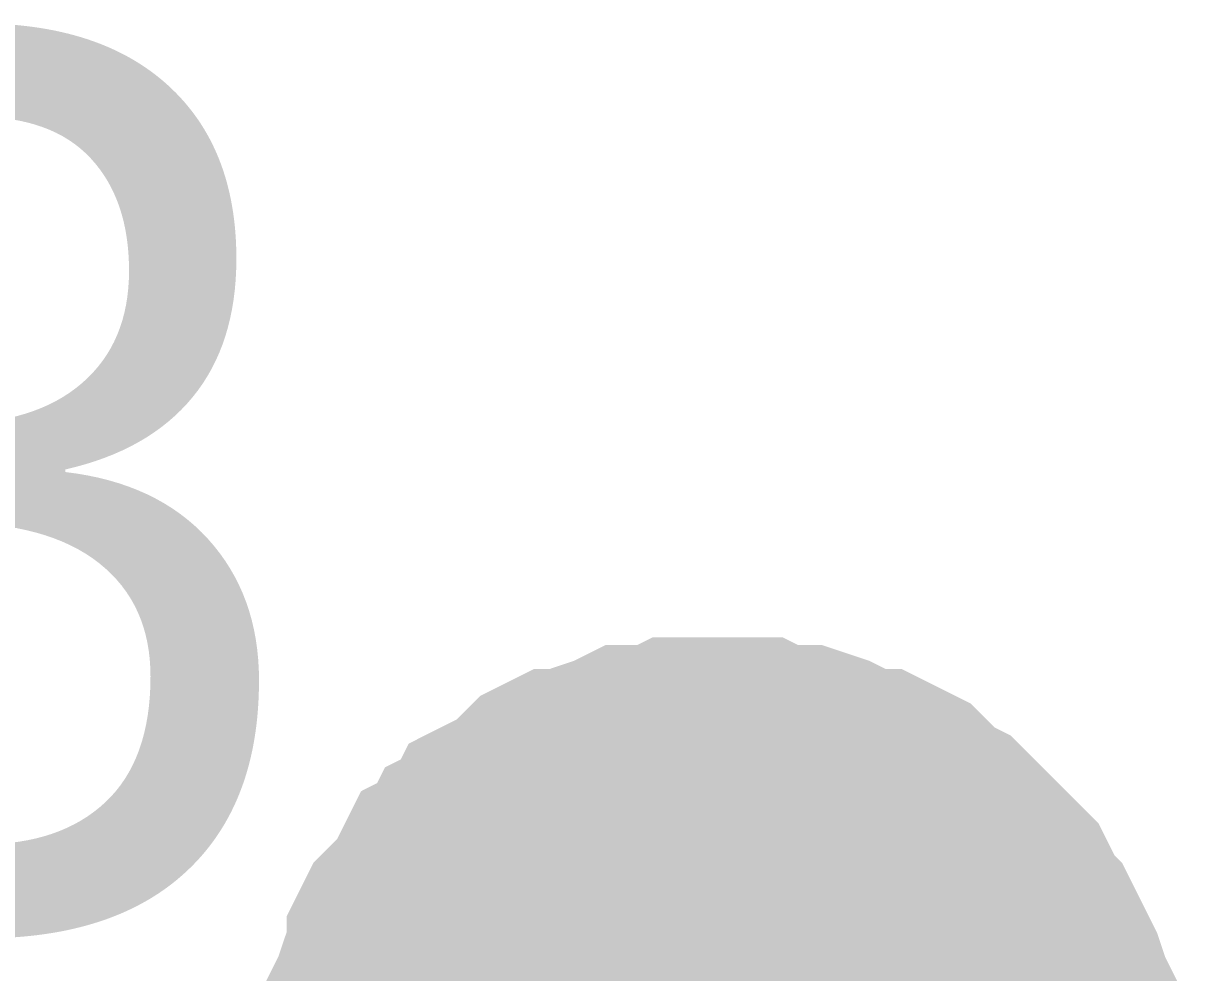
# Model space of a CAD drawing. Header units: inches. Extents: x 0 to 22.3, y 0 to 15.7.
# Drawn here: x 0.7614 to 0.8263, y 11.2066 to 11.2595 of the extents above; entities that cross this region are included whole.
import ezdxf

# ---------------------------------------------------------------- set-up
doc = ezdxf.new("R2010")
doc.units = ezdxf.units.IN
doc.header["$MEASUREMENT"] = 0
doc.layers.add('Sheet', color=255, linetype='Continuous')

msp = doc.modelspace()

# ---------------------------------------------------------------- linework, layer by layer
at = {"layer": 'Sheet'}
for points in [[(0.780199, 11.200394, 0.0118, 0.0118, 0), (0.780199, 11.20172, 0.0118, 0.0118, 0), (0.780641, 11.202604, 0.0118, 0.0118, 0), (0.780641, 11.203488, 0.0118, 0.0118, 0), (0.780641, 11.204372, 0.0118, 0.0118, 0), (0.781083, 11.205256, 0.0118, 0.0118, 0), (0.781526, 11.206582, 0.0118, 0.0118, 0), (0.781968, 11.207466, 0.0118, 0.0118, 0), (0.781968, 11.20835, 0.0118, 0.0118, 0), (0.78241, 11.209234, 0.0118, 0.0118, 0), (0.782852, 11.209676, 0.0118, 0.0118, 0), (0.783736, 11.21056, 0.0118, 0.0118, 0), (0.784178, 11.211444, 0.0118, 0.0118, 0), (0.78462, 11.212328, 0.0118, 0.0118, 0), (0.785504, 11.21277, 0.0118, 0.0118, 0), (0.785946, 11.213654, 0.0118, 0.0118, 0), (0.78683, 11.214096, 0.0118, 0.0118, 0), (0.787272, 11.21498, 0.0118, 0.0118, 0), (0.788156, 11.215422, 0.0118, 0.0118, 0), (0.78904, 11.215864, 0.0118, 0.0118, 0), (0.789924, 11.216748, 0.0118, 0.0118, 0), (0.790366, 11.21719, 0.0118, 0.0118, 0), (0.79125, 11.217632, 0.0118, 0.0118, 0), (0.792134, 11.217632, 0.0118, 0.0118, 0), (0.793019, 11.218074, 0.0118, 0.0118, 0), (0.794345, 11.218516, 0.0118, 0.0118, 0), (0.795229, 11.218958, 0.0118, 0.0118, 0), (0.796113, 11.218958, 0.0118, 0.0118, 0), (0.796997, 11.218958, 0.0118, 0.0118, 0), (0.797881, 11.2194, 0.0118, 0.0118, 0), (0.799207, 11.2194, 0.0118, 0.0118, 0), (0.800091, 11.2194, 0.0118, 0.0118, 0)], [(0.780199, 11.200394, 0.0118, 0.0118, 0), (0.780199, 11.20172, 0.0118, 0.0118, 0), (0.780641, 11.202604, 0.0118, 0.0118, 0), (0.780641, 11.203488, 0.0118, 0.0118, 0), (0.780641, 11.204372, 0.0118, 0.0118, 0), (0.781083, 11.205256, 0.0118, 0.0118, 0), (0.781526, 11.206582, 0.0118, 0.0118, 0), (0.781968, 11.207466, 0.0118, 0.0118, 0), (0.781968, 11.20835, 0.0118, 0.0118, 0), (0.78241, 11.209234, 0.0118, 0.0118, 0), (0.782852, 11.209676, 0.0118, 0.0118, 0), (0.783736, 11.21056, 0.0118, 0.0118, 0), (0.784178, 11.211444, 0.0118, 0.0118, 0), (0.78462, 11.212328, 0.0118, 0.0118, 0), (0.785504, 11.21277, 0.0118, 0.0118, 0), (0.785946, 11.213654, 0.0118, 0.0118, 0), (0.78683, 11.214096, 0.0118, 0.0118, 0), (0.787272, 11.21498, 0.0118, 0.0118, 0), (0.788156, 11.215422, 0.0118, 0.0118, 0), (0.78904, 11.215864, 0.0118, 0.0118, 0), (0.789924, 11.216748, 0.0118, 0.0118, 0), (0.790366, 11.21719, 0.0118, 0.0118, 0), (0.79125, 11.217632, 0.0118, 0.0118, 0), (0.792134, 11.217632, 0.0118, 0.0118, 0), (0.793019, 11.218074, 0.0118, 0.0118, 0), (0.794345, 11.218516, 0.0118, 0.0118, 0), (0.795229, 11.218958, 0.0118, 0.0118, 0), (0.796113, 11.218958, 0.0118, 0.0118, 0), (0.796997, 11.218958, 0.0118, 0.0118, 0), (0.797881, 11.2194, 0.0118, 0.0118, 0), (0.799207, 11.2194, 0.0118, 0.0118, 0), (0.800091, 11.2194, 0.0118, 0.0118, 0)], [(0.780199, 11.200394, 0.0118, 0.0118, 0), (0.780199, 11.20172, 0.0118, 0.0118, 0), (0.780641, 11.202604, 0.0118, 0.0118, 0), (0.780641, 11.203488, 0.0118, 0.0118, 0), (0.780641, 11.204372, 0.0118, 0.0118, 0), (0.781083, 11.205256, 0.0118, 0.0118, 0), (0.781526, 11.206582, 0.0118, 0.0118, 0), (0.781968, 11.207466, 0.0118, 0.0118, 0), (0.781968, 11.20835, 0.0118, 0.0118, 0), (0.78241, 11.209234, 0.0118, 0.0118, 0), (0.782852, 11.209676, 0.0118, 0.0118, 0), (0.783736, 11.21056, 0.0118, 0.0118, 0), (0.784178, 11.211444, 0.0118, 0.0118, 0), (0.78462, 11.212328, 0.0118, 0.0118, 0), (0.785504, 11.21277, 0.0118, 0.0118, 0), (0.785946, 11.213654, 0.0118, 0.0118, 0), (0.78683, 11.214096, 0.0118, 0.0118, 0), (0.787272, 11.21498, 0.0118, 0.0118, 0), (0.788156, 11.215422, 0.0118, 0.0118, 0), (0.78904, 11.215864, 0.0118, 0.0118, 0), (0.789924, 11.216748, 0.0118, 0.0118, 0), (0.790366, 11.21719, 0.0118, 0.0118, 0), (0.79125, 11.217632, 0.0118, 0.0118, 0), (0.792134, 11.217632, 0.0118, 0.0118, 0), (0.793019, 11.218074, 0.0118, 0.0118, 0), (0.794345, 11.218516, 0.0118, 0.0118, 0), (0.795229, 11.218958, 0.0118, 0.0118, 0), (0.796113, 11.218958, 0.0118, 0.0118, 0), (0.796997, 11.218958, 0.0118, 0.0118, 0), (0.797881, 11.2194, 0.0118, 0.0118, 0), (0.799207, 11.2194, 0.0118, 0.0118, 0), (0.800091, 11.2194, 0.0118, 0.0118, 0)], [(0.780199, 11.200394, 0.0118, 0.0118, 0), (0.780199, 11.20172, 0.0118, 0.0118, 0), (0.780641, 11.202604, 0.0118, 0.0118, 0), (0.780641, 11.203488, 0.0118, 0.0118, 0), (0.780641, 11.204372, 0.0118, 0.0118, 0), (0.781083, 11.205256, 0.0118, 0.0118, 0), (0.781526, 11.206582, 0.0118, 0.0118, 0), (0.781968, 11.207466, 0.0118, 0.0118, 0), (0.781968, 11.20835, 0.0118, 0.0118, 0), (0.78241, 11.209234, 0.0118, 0.0118, 0), (0.782852, 11.209676, 0.0118, 0.0118, 0), (0.783736, 11.21056, 0.0118, 0.0118, 0), (0.784178, 11.211444, 0.0118, 0.0118, 0), (0.78462, 11.212328, 0.0118, 0.0118, 0), (0.785504, 11.21277, 0.0118, 0.0118, 0), (0.785946, 11.213654, 0.0118, 0.0118, 0), (0.78683, 11.214096, 0.0118, 0.0118, 0), (0.787272, 11.21498, 0.0118, 0.0118, 0), (0.788156, 11.215422, 0.0118, 0.0118, 0), (0.78904, 11.215864, 0.0118, 0.0118, 0), (0.789924, 11.216748, 0.0118, 0.0118, 0), (0.790366, 11.21719, 0.0118, 0.0118, 0), (0.79125, 11.217632, 0.0118, 0.0118, 0), (0.792134, 11.217632, 0.0118, 0.0118, 0), (0.793019, 11.218074, 0.0118, 0.0118, 0), (0.794345, 11.218516, 0.0118, 0.0118, 0), (0.795229, 11.218958, 0.0118, 0.0118, 0), (0.796113, 11.218958, 0.0118, 0.0118, 0), (0.796997, 11.218958, 0.0118, 0.0118, 0), (0.797881, 11.2194, 0.0118, 0.0118, 0), (0.799207, 11.2194, 0.0118, 0.0118, 0), (0.800091, 11.2194, 0.0118, 0.0118, 0)], [(0.780199, 11.200394, 0.0118, 0.0118, 0), (0.780199, 11.20172, 0.0118, 0.0118, 0), (0.780641, 11.202604, 0.0118, 0.0118, 0), (0.780641, 11.203488, 0.0118, 0.0118, 0), (0.780641, 11.204372, 0.0118, 0.0118, 0), (0.781083, 11.205256, 0.0118, 0.0118, 0), (0.781526, 11.206582, 0.0118, 0.0118, 0), (0.781968, 11.207466, 0.0118, 0.0118, 0), (0.781968, 11.20835, 0.0118, 0.0118, 0), (0.78241, 11.209234, 0.0118, 0.0118, 0), (0.782852, 11.209676, 0.0118, 0.0118, 0), (0.783736, 11.21056, 0.0118, 0.0118, 0), (0.784178, 11.211444, 0.0118, 0.0118, 0), (0.78462, 11.212328, 0.0118, 0.0118, 0), (0.785504, 11.21277, 0.0118, 0.0118, 0), (0.785946, 11.213654, 0.0118, 0.0118, 0), (0.78683, 11.214096, 0.0118, 0.0118, 0), (0.787272, 11.21498, 0.0118, 0.0118, 0), (0.788156, 11.215422, 0.0118, 0.0118, 0), (0.78904, 11.215864, 0.0118, 0.0118, 0), (0.789924, 11.216748, 0.0118, 0.0118, 0), (0.790366, 11.21719, 0.0118, 0.0118, 0), (0.79125, 11.217632, 0.0118, 0.0118, 0), (0.792134, 11.217632, 0.0118, 0.0118, 0), (0.793019, 11.218074, 0.0118, 0.0118, 0), (0.794345, 11.218516, 0.0118, 0.0118, 0), (0.795229, 11.218958, 0.0118, 0.0118, 0), (0.796113, 11.218958, 0.0118, 0.0118, 0), (0.796997, 11.218958, 0.0118, 0.0118, 0), (0.797881, 11.2194, 0.0118, 0.0118, 0), (0.799207, 11.2194, 0.0118, 0.0118, 0), (0.800091, 11.2194, 0.0118, 0.0118, 0)], [(0.800091, 11.2194, 0.0118, 0.0118, 0), (0.800091, 11.2194, 0.0118, 0.0118, 0)], [(0.800091, 11.2194, 0.0118, 0.0118, 0), (0.800975, 11.2194, 0.0118, 0.0118, 0), (0.802301, 11.2194, 0.0118, 0.0118, 0), (0.803185, 11.218958, 0.0118, 0.0118, 0), (0.80407, 11.218958, 0.0118, 0.0118, 0), (0.804954, 11.218958, 0.0118, 0.0118, 0), (0.80628, 11.218516, 0.0118, 0.0118, 0), (0.807164, 11.218074, 0.0118, 0.0118, 0), (0.808048, 11.217632, 0.0118, 0.0118, 0), (0.808932, 11.217632, 0.0118, 0.0118, 0), (0.809816, 11.21719, 0.0118, 0.0118, 0), (0.8107, 11.216748, 0.0118, 0.0118, 0), (0.811584, 11.215864, 0.0118, 0.0118, 0), (0.812026, 11.215422, 0.0118, 0.0118, 0), (0.81291, 11.21498, 0.0118, 0.0118, 0), (0.813794, 11.214096, 0.0118, 0.0118, 0), (0.814236, 11.213654, 0.0118, 0.0118, 0), (0.815121, 11.21277, 0.0118, 0.0118, 0), (0.815563, 11.212328, 0.0118, 0.0118, 0), (0.816447, 11.211444, 0.0118, 0.0118, 0), (0.816889, 11.21056, 0.0118, 0.0118, 0), (0.817331, 11.209676, 0.0118, 0.0118, 0), (0.817773, 11.209234, 0.0118, 0.0118, 0), (0.818215, 11.20835, 0.0118, 0.0118, 0), (0.818657, 11.207466, 0.0118, 0.0118, 0), (0.819099, 11.206582, 0.0118, 0.0118, 0), (0.819541, 11.205256, 0.0118, 0.0118, 0), (0.819983, 11.204372, 0.0118, 0.0118, 0), (0.819983, 11.203488, 0.0118, 0.0118, 0), (0.819983, 11.202604, 0.0118, 0.0118, 0), (0.820425, 11.20172, 0.0118, 0.0118, 0), (0.820425, 11.200394, 0.0118, 0.0118, 0)], [(0.800091, 11.2194, 0.0118, 0.0118, 0), (0.800091, 11.2194, 0.0118, 0.0118, 0)], [(0.800091, 11.2194, 0.0118, 0.0118, 0), (0.800975, 11.2194, 0.0118, 0.0118, 0), (0.802301, 11.2194, 0.0118, 0.0118, 0), (0.803185, 11.218958, 0.0118, 0.0118, 0), (0.80407, 11.218958, 0.0118, 0.0118, 0), (0.804954, 11.218958, 0.0118, 0.0118, 0), (0.80628, 11.218516, 0.0118, 0.0118, 0), (0.807164, 11.218074, 0.0118, 0.0118, 0), (0.808048, 11.217632, 0.0118, 0.0118, 0), (0.808932, 11.217632, 0.0118, 0.0118, 0), (0.809816, 11.21719, 0.0118, 0.0118, 0), (0.8107, 11.216748, 0.0118, 0.0118, 0), (0.811584, 11.215864, 0.0118, 0.0118, 0), (0.812026, 11.215422, 0.0118, 0.0118, 0), (0.81291, 11.21498, 0.0118, 0.0118, 0), (0.813794, 11.214096, 0.0118, 0.0118, 0), (0.814236, 11.213654, 0.0118, 0.0118, 0), (0.815121, 11.21277, 0.0118, 0.0118, 0), (0.815563, 11.212328, 0.0118, 0.0118, 0), (0.816447, 11.211444, 0.0118, 0.0118, 0), (0.816889, 11.21056, 0.0118, 0.0118, 0), (0.817331, 11.209676, 0.0118, 0.0118, 0), (0.817773, 11.209234, 0.0118, 0.0118, 0), (0.818215, 11.20835, 0.0118, 0.0118, 0), (0.818657, 11.207466, 0.0118, 0.0118, 0), (0.819099, 11.206582, 0.0118, 0.0118, 0), (0.819541, 11.205256, 0.0118, 0.0118, 0), (0.819983, 11.204372, 0.0118, 0.0118, 0), (0.819983, 11.203488, 0.0118, 0.0118, 0), (0.819983, 11.202604, 0.0118, 0.0118, 0), (0.820425, 11.20172, 0.0118, 0.0118, 0), (0.820425, 11.200394, 0.0118, 0.0118, 0)], [(0.800091, 11.2194, 0.0118, 0.0118, 0), (0.800091, 11.2194, 0.0118, 0.0118, 0)], [(0.800091, 11.2194, 0.0118, 0.0118, 0), (0.800975, 11.2194, 0.0118, 0.0118, 0), (0.802301, 11.2194, 0.0118, 0.0118, 0), (0.803185, 11.218958, 0.0118, 0.0118, 0), (0.80407, 11.218958, 0.0118, 0.0118, 0), (0.804954, 11.218958, 0.0118, 0.0118, 0), (0.80628, 11.218516, 0.0118, 0.0118, 0), (0.807164, 11.218074, 0.0118, 0.0118, 0), (0.808048, 11.217632, 0.0118, 0.0118, 0), (0.808932, 11.217632, 0.0118, 0.0118, 0), (0.809816, 11.21719, 0.0118, 0.0118, 0), (0.8107, 11.216748, 0.0118, 0.0118, 0), (0.811584, 11.215864, 0.0118, 0.0118, 0), (0.812026, 11.215422, 0.0118, 0.0118, 0), (0.81291, 11.21498, 0.0118, 0.0118, 0), (0.813794, 11.214096, 0.0118, 0.0118, 0), (0.814236, 11.213654, 0.0118, 0.0118, 0), (0.815121, 11.21277, 0.0118, 0.0118, 0), (0.815563, 11.212328, 0.0118, 0.0118, 0), (0.816447, 11.211444, 0.0118, 0.0118, 0), (0.816889, 11.21056, 0.0118, 0.0118, 0), (0.817331, 11.209676, 0.0118, 0.0118, 0), (0.817773, 11.209234, 0.0118, 0.0118, 0), (0.818215, 11.20835, 0.0118, 0.0118, 0), (0.818657, 11.207466, 0.0118, 0.0118, 0), (0.819099, 11.206582, 0.0118, 0.0118, 0), (0.819541, 11.205256, 0.0118, 0.0118, 0), (0.819983, 11.204372, 0.0118, 0.0118, 0), (0.819983, 11.203488, 0.0118, 0.0118, 0), (0.819983, 11.202604, 0.0118, 0.0118, 0), (0.820425, 11.20172, 0.0118, 0.0118, 0), (0.820425, 11.200394, 0.0118, 0.0118, 0)], [(0.800091, 11.2194, 0.0118, 0.0118, 0), (0.800091, 11.2194, 0.0118, 0.0118, 0)], [(0.800091, 11.2194, 0.0118, 0.0118, 0), (0.800975, 11.2194, 0.0118, 0.0118, 0), (0.802301, 11.2194, 0.0118, 0.0118, 0), (0.803185, 11.218958, 0.0118, 0.0118, 0), (0.80407, 11.218958, 0.0118, 0.0118, 0), (0.804954, 11.218958, 0.0118, 0.0118, 0), (0.80628, 11.218516, 0.0118, 0.0118, 0), (0.807164, 11.218074, 0.0118, 0.0118, 0), (0.808048, 11.217632, 0.0118, 0.0118, 0), (0.808932, 11.217632, 0.0118, 0.0118, 0), (0.809816, 11.21719, 0.0118, 0.0118, 0), (0.8107, 11.216748, 0.0118, 0.0118, 0), (0.811584, 11.215864, 0.0118, 0.0118, 0), (0.812026, 11.215422, 0.0118, 0.0118, 0), (0.81291, 11.21498, 0.0118, 0.0118, 0), (0.813794, 11.214096, 0.0118, 0.0118, 0), (0.814236, 11.213654, 0.0118, 0.0118, 0), (0.815121, 11.21277, 0.0118, 0.0118, 0), (0.815563, 11.212328, 0.0118, 0.0118, 0), (0.816447, 11.211444, 0.0118, 0.0118, 0), (0.816889, 11.21056, 0.0118, 0.0118, 0), (0.817331, 11.209676, 0.0118, 0.0118, 0), (0.817773, 11.209234, 0.0118, 0.0118, 0), (0.818215, 11.20835, 0.0118, 0.0118, 0), (0.818657, 11.207466, 0.0118, 0.0118, 0), (0.819099, 11.206582, 0.0118, 0.0118, 0), (0.819541, 11.205256, 0.0118, 0.0118, 0), (0.819983, 11.204372, 0.0118, 0.0118, 0), (0.819983, 11.203488, 0.0118, 0.0118, 0), (0.819983, 11.202604, 0.0118, 0.0118, 0), (0.820425, 11.20172, 0.0118, 0.0118, 0), (0.820425, 11.200394, 0.0118, 0.0118, 0)], [(0.800091, 11.2194, 0.0118, 0.0118, 0), (0.800091, 11.2194, 0.0118, 0.0118, 0)], [(0.800091, 11.2194, 0.0118, 0.0118, 0), (0.800975, 11.2194, 0.0118, 0.0118, 0), (0.802301, 11.2194, 0.0118, 0.0118, 0), (0.803185, 11.218958, 0.0118, 0.0118, 0), (0.80407, 11.218958, 0.0118, 0.0118, 0), (0.804954, 11.218958, 0.0118, 0.0118, 0), (0.80628, 11.218516, 0.0118, 0.0118, 0), (0.807164, 11.218074, 0.0118, 0.0118, 0), (0.808048, 11.217632, 0.0118, 0.0118, 0), (0.808932, 11.217632, 0.0118, 0.0118, 0), (0.809816, 11.21719, 0.0118, 0.0118, 0), (0.8107, 11.216748, 0.0118, 0.0118, 0), (0.811584, 11.215864, 0.0118, 0.0118, 0), (0.812026, 11.215422, 0.0118, 0.0118, 0), (0.81291, 11.21498, 0.0118, 0.0118, 0), (0.813794, 11.214096, 0.0118, 0.0118, 0), (0.814236, 11.213654, 0.0118, 0.0118, 0), (0.815121, 11.21277, 0.0118, 0.0118, 0), (0.815563, 11.212328, 0.0118, 0.0118, 0), (0.816447, 11.211444, 0.0118, 0.0118, 0), (0.816889, 11.21056, 0.0118, 0.0118, 0), (0.817331, 11.209676, 0.0118, 0.0118, 0), (0.817773, 11.209234, 0.0118, 0.0118, 0), (0.818215, 11.20835, 0.0118, 0.0118, 0), (0.818657, 11.207466, 0.0118, 0.0118, 0), (0.819099, 11.206582, 0.0118, 0.0118, 0), (0.819541, 11.205256, 0.0118, 0.0118, 0), (0.819983, 11.204372, 0.0118, 0.0118, 0), (0.819983, 11.203488, 0.0118, 0.0118, 0), (0.819983, 11.202604, 0.0118, 0.0118, 0), (0.820425, 11.20172, 0.0118, 0.0118, 0), (0.820425, 11.200394, 0.0118, 0.0118, 0)], [(0.780641, 11.204372, 0.0039, 0.0039, 0), (0.781083, 11.205256, 0.0039, 0.0039, 0), (0.781526, 11.206582, 0.0039, 0.0039, 0), (0.781968, 11.207466, 0.0039, 0.0039, 0), (0.781968, 11.20835, 0.0039, 0.0039, 0), (0.78241, 11.209234, 0.0039, 0.0039, 0), (0.782852, 11.209676, 0.0039, 0.0039, 0), (0.783736, 11.21056, 0.0039, 0.0039, 0), (0.784178, 11.211444, 0.0039, 0.0039, 0), (0.78462, 11.212328, 0.0039, 0.0039, 0), (0.785504, 11.21277, 0.0039, 0.0039, 0), (0.785946, 11.213654, 0.0039, 0.0039, 0), (0.78683, 11.214096, 0.0039, 0.0039, 0), (0.787272, 11.21498, 0.0039, 0.0039, 0), (0.788156, 11.215422, 0.0039, 0.0039, 0), (0.78904, 11.215864, 0.0039, 0.0039, 0), (0.789924, 11.216748, 0.0039, 0.0039, 0), (0.790366, 11.21719, 0.0039, 0.0039, 0), (0.79125, 11.217632, 0.0039, 0.0039, 0), (0.792134, 11.217632, 0.0039, 0.0039, 0), (0.793019, 11.218074, 0.0039, 0.0039, 0), (0.794345, 11.218516, 0.0039, 0.0039, 0), (0.795229, 11.218958, 0.0039, 0.0039, 0), (0.796113, 11.218958, 0.0039, 0.0039, 0), (0.796997, 11.218958, 0.0039, 0.0039, 0), (0.797881, 11.2194, 0.0039, 0.0039, 0), (0.799207, 11.2194, 0.0039, 0.0039, 0), (0.800091, 11.2194, 0.0039, 0.0039, 0)], [(0.780641, 11.204372, 0.0039, 0.0039, 0), (0.781083, 11.205256, 0.0039, 0.0039, 0), (0.781526, 11.206582, 0.0039, 0.0039, 0), (0.781968, 11.207466, 0.0039, 0.0039, 0), (0.781968, 11.20835, 0.0039, 0.0039, 0), (0.78241, 11.209234, 0.0039, 0.0039, 0), (0.782852, 11.209676, 0.0039, 0.0039, 0), (0.783736, 11.21056, 0.0039, 0.0039, 0), (0.784178, 11.211444, 0.0039, 0.0039, 0), (0.78462, 11.212328, 0.0039, 0.0039, 0), (0.785504, 11.21277, 0.0039, 0.0039, 0), (0.785946, 11.213654, 0.0039, 0.0039, 0), (0.78683, 11.214096, 0.0039, 0.0039, 0), (0.787272, 11.21498, 0.0039, 0.0039, 0), (0.788156, 11.215422, 0.0039, 0.0039, 0), (0.78904, 11.215864, 0.0039, 0.0039, 0), (0.789924, 11.216748, 0.0039, 0.0039, 0), (0.790366, 11.21719, 0.0039, 0.0039, 0), (0.79125, 11.217632, 0.0039, 0.0039, 0), (0.792134, 11.217632, 0.0039, 0.0039, 0), (0.793019, 11.218074, 0.0039, 0.0039, 0), (0.794345, 11.218516, 0.0039, 0.0039, 0), (0.795229, 11.218958, 0.0039, 0.0039, 0), (0.796113, 11.218958, 0.0039, 0.0039, 0), (0.796997, 11.218958, 0.0039, 0.0039, 0), (0.797881, 11.2194, 0.0039, 0.0039, 0), (0.799207, 11.2194, 0.0039, 0.0039, 0), (0.800091, 11.2194, 0.0039, 0.0039, 0)], [(0.780641, 11.204372, 0.0039, 0.0039, 0), (0.781083, 11.205256, 0.0039, 0.0039, 0), (0.781526, 11.206582, 0.0039, 0.0039, 0), (0.781968, 11.207466, 0.0039, 0.0039, 0), (0.781968, 11.20835, 0.0039, 0.0039, 0), (0.78241, 11.209234, 0.0039, 0.0039, 0), (0.782852, 11.209676, 0.0039, 0.0039, 0), (0.783736, 11.21056, 0.0039, 0.0039, 0), (0.784178, 11.211444, 0.0039, 0.0039, 0), (0.78462, 11.212328, 0.0039, 0.0039, 0), (0.785504, 11.21277, 0.0039, 0.0039, 0), (0.785946, 11.213654, 0.0039, 0.0039, 0), (0.78683, 11.214096, 0.0039, 0.0039, 0), (0.787272, 11.21498, 0.0039, 0.0039, 0), (0.788156, 11.215422, 0.0039, 0.0039, 0), (0.78904, 11.215864, 0.0039, 0.0039, 0), (0.789924, 11.216748, 0.0039, 0.0039, 0), (0.790366, 11.21719, 0.0039, 0.0039, 0), (0.79125, 11.217632, 0.0039, 0.0039, 0), (0.792134, 11.217632, 0.0039, 0.0039, 0), (0.793019, 11.218074, 0.0039, 0.0039, 0), (0.794345, 11.218516, 0.0039, 0.0039, 0), (0.795229, 11.218958, 0.0039, 0.0039, 0), (0.796113, 11.218958, 0.0039, 0.0039, 0), (0.796997, 11.218958, 0.0039, 0.0039, 0), (0.797881, 11.2194, 0.0039, 0.0039, 0), (0.799207, 11.2194, 0.0039, 0.0039, 0), (0.800091, 11.2194, 0.0039, 0.0039, 0)], [(0.780641, 11.204372, 0.0039, 0.0039, 0), (0.781083, 11.205256, 0.0039, 0.0039, 0), (0.781526, 11.206582, 0.0039, 0.0039, 0), (0.781968, 11.207466, 0.0039, 0.0039, 0), (0.781968, 11.20835, 0.0039, 0.0039, 0), (0.78241, 11.209234, 0.0039, 0.0039, 0), (0.782852, 11.209676, 0.0039, 0.0039, 0), (0.783736, 11.21056, 0.0039, 0.0039, 0), (0.784178, 11.211444, 0.0039, 0.0039, 0), (0.78462, 11.212328, 0.0039, 0.0039, 0), (0.785504, 11.21277, 0.0039, 0.0039, 0), (0.785946, 11.213654, 0.0039, 0.0039, 0), (0.78683, 11.214096, 0.0039, 0.0039, 0), (0.787272, 11.21498, 0.0039, 0.0039, 0), (0.788156, 11.215422, 0.0039, 0.0039, 0), (0.78904, 11.215864, 0.0039, 0.0039, 0), (0.789924, 11.216748, 0.0039, 0.0039, 0), (0.790366, 11.21719, 0.0039, 0.0039, 0), (0.79125, 11.217632, 0.0039, 0.0039, 0), (0.792134, 11.217632, 0.0039, 0.0039, 0), (0.793019, 11.218074, 0.0039, 0.0039, 0), (0.794345, 11.218516, 0.0039, 0.0039, 0), (0.795229, 11.218958, 0.0039, 0.0039, 0), (0.796113, 11.218958, 0.0039, 0.0039, 0), (0.796997, 11.218958, 0.0039, 0.0039, 0), (0.797881, 11.2194, 0.0039, 0.0039, 0), (0.799207, 11.2194, 0.0039, 0.0039, 0), (0.800091, 11.2194, 0.0039, 0.0039, 0)], [(0.780641, 11.204372, 0.0039, 0.0039, 0), (0.781083, 11.205256, 0.0039, 0.0039, 0), (0.781526, 11.206582, 0.0039, 0.0039, 0), (0.781968, 11.207466, 0.0039, 0.0039, 0), (0.781968, 11.20835, 0.0039, 0.0039, 0), (0.78241, 11.209234, 0.0039, 0.0039, 0), (0.782852, 11.209676, 0.0039, 0.0039, 0), (0.783736, 11.21056, 0.0039, 0.0039, 0), (0.784178, 11.211444, 0.0039, 0.0039, 0), (0.78462, 11.212328, 0.0039, 0.0039, 0), (0.785504, 11.21277, 0.0039, 0.0039, 0), (0.785946, 11.213654, 0.0039, 0.0039, 0), (0.78683, 11.214096, 0.0039, 0.0039, 0), (0.787272, 11.21498, 0.0039, 0.0039, 0), (0.788156, 11.215422, 0.0039, 0.0039, 0), (0.78904, 11.215864, 0.0039, 0.0039, 0), (0.789924, 11.216748, 0.0039, 0.0039, 0), (0.790366, 11.21719, 0.0039, 0.0039, 0), (0.79125, 11.217632, 0.0039, 0.0039, 0), (0.792134, 11.217632, 0.0039, 0.0039, 0), (0.793019, 11.218074, 0.0039, 0.0039, 0), (0.794345, 11.218516, 0.0039, 0.0039, 0), (0.795229, 11.218958, 0.0039, 0.0039, 0), (0.796113, 11.218958, 0.0039, 0.0039, 0), (0.796997, 11.218958, 0.0039, 0.0039, 0), (0.797881, 11.2194, 0.0039, 0.0039, 0), (0.799207, 11.2194, 0.0039, 0.0039, 0), (0.800091, 11.2194, 0.0039, 0.0039, 0)], [(0.800091, 11.2194, 0.0039, 0.0039, 0), (0.800091, 11.2194, 0.0039, 0.0039, 0)], [(0.800091, 11.2194, 0.0039, 0.0039, 0), (0.800975, 11.2194, 0.0039, 0.0039, 0), (0.802301, 11.2194, 0.0039, 0.0039, 0), (0.803185, 11.218958, 0.0039, 0.0039, 0), (0.80407, 11.218958, 0.0039, 0.0039, 0), (0.804954, 11.218958, 0.0039, 0.0039, 0), (0.80628, 11.218516, 0.0039, 0.0039, 0), (0.807164, 11.218074, 0.0039, 0.0039, 0), (0.808048, 11.217632, 0.0039, 0.0039, 0), (0.808932, 11.217632, 0.0039, 0.0039, 0), (0.809816, 11.21719, 0.0039, 0.0039, 0), (0.8107, 11.216748, 0.0039, 0.0039, 0), (0.811584, 11.215864, 0.0039, 0.0039, 0), (0.812026, 11.215422, 0.0039, 0.0039, 0), (0.81291, 11.21498, 0.0039, 0.0039, 0), (0.813794, 11.214096, 0.0039, 0.0039, 0), (0.814236, 11.213654, 0.0039, 0.0039, 0), (0.815121, 11.21277, 0.0039, 0.0039, 0), (0.815563, 11.212328, 0.0039, 0.0039, 0), (0.816447, 11.211444, 0.0039, 0.0039, 0), (0.816889, 11.21056, 0.0039, 0.0039, 0), (0.817331, 11.209676, 0.0039, 0.0039, 0), (0.817773, 11.209234, 0.0039, 0.0039, 0), (0.818215, 11.20835, 0.0039, 0.0039, 0), (0.818657, 11.207466, 0.0039, 0.0039, 0), (0.819099, 11.206582, 0.0039, 0.0039, 0), (0.819541, 11.205256, 0.0039, 0.0039, 0), (0.819983, 11.204372, 0.0039, 0.0039, 0)], [(0.800091, 11.2194, 0.0039, 0.0039, 0), (0.800091, 11.2194, 0.0039, 0.0039, 0)], [(0.800091, 11.2194, 0.0039, 0.0039, 0), (0.800975, 11.2194, 0.0039, 0.0039, 0), (0.802301, 11.2194, 0.0039, 0.0039, 0), (0.803185, 11.218958, 0.0039, 0.0039, 0), (0.80407, 11.218958, 0.0039, 0.0039, 0), (0.804954, 11.218958, 0.0039, 0.0039, 0), (0.80628, 11.218516, 0.0039, 0.0039, 0), (0.807164, 11.218074, 0.0039, 0.0039, 0), (0.808048, 11.217632, 0.0039, 0.0039, 0), (0.808932, 11.217632, 0.0039, 0.0039, 0), (0.809816, 11.21719, 0.0039, 0.0039, 0), (0.8107, 11.216748, 0.0039, 0.0039, 0), (0.811584, 11.215864, 0.0039, 0.0039, 0), (0.812026, 11.215422, 0.0039, 0.0039, 0), (0.81291, 11.21498, 0.0039, 0.0039, 0), (0.813794, 11.214096, 0.0039, 0.0039, 0), (0.814236, 11.213654, 0.0039, 0.0039, 0), (0.815121, 11.21277, 0.0039, 0.0039, 0), (0.815563, 11.212328, 0.0039, 0.0039, 0), (0.816447, 11.211444, 0.0039, 0.0039, 0), (0.816889, 11.21056, 0.0039, 0.0039, 0), (0.817331, 11.209676, 0.0039, 0.0039, 0), (0.817773, 11.209234, 0.0039, 0.0039, 0), (0.818215, 11.20835, 0.0039, 0.0039, 0), (0.818657, 11.207466, 0.0039, 0.0039, 0), (0.819099, 11.206582, 0.0039, 0.0039, 0), (0.819541, 11.205256, 0.0039, 0.0039, 0), (0.819983, 11.204372, 0.0039, 0.0039, 0)], [(0.800091, 11.2194, 0.0039, 0.0039, 0), (0.800091, 11.2194, 0.0039, 0.0039, 0)], [(0.800091, 11.2194, 0.0039, 0.0039, 0), (0.800975, 11.2194, 0.0039, 0.0039, 0), (0.802301, 11.2194, 0.0039, 0.0039, 0), (0.803185, 11.218958, 0.0039, 0.0039, 0), (0.80407, 11.218958, 0.0039, 0.0039, 0), (0.804954, 11.218958, 0.0039, 0.0039, 0), (0.80628, 11.218516, 0.0039, 0.0039, 0), (0.807164, 11.218074, 0.0039, 0.0039, 0), (0.808048, 11.217632, 0.0039, 0.0039, 0), (0.808932, 11.217632, 0.0039, 0.0039, 0), (0.809816, 11.21719, 0.0039, 0.0039, 0), (0.8107, 11.216748, 0.0039, 0.0039, 0), (0.811584, 11.215864, 0.0039, 0.0039, 0), (0.812026, 11.215422, 0.0039, 0.0039, 0), (0.81291, 11.21498, 0.0039, 0.0039, 0), (0.813794, 11.214096, 0.0039, 0.0039, 0), (0.814236, 11.213654, 0.0039, 0.0039, 0), (0.815121, 11.21277, 0.0039, 0.0039, 0), (0.815563, 11.212328, 0.0039, 0.0039, 0), (0.816447, 11.211444, 0.0039, 0.0039, 0), (0.816889, 11.21056, 0.0039, 0.0039, 0), (0.817331, 11.209676, 0.0039, 0.0039, 0), (0.817773, 11.209234, 0.0039, 0.0039, 0), (0.818215, 11.20835, 0.0039, 0.0039, 0), (0.818657, 11.207466, 0.0039, 0.0039, 0), (0.819099, 11.206582, 0.0039, 0.0039, 0), (0.819541, 11.205256, 0.0039, 0.0039, 0), (0.819983, 11.204372, 0.0039, 0.0039, 0)], [(0.800091, 11.2194, 0.0039, 0.0039, 0), (0.800091, 11.2194, 0.0039, 0.0039, 0)], [(0.800091, 11.2194, 0.0039, 0.0039, 0), (0.800975, 11.2194, 0.0039, 0.0039, 0), (0.802301, 11.2194, 0.0039, 0.0039, 0), (0.803185, 11.218958, 0.0039, 0.0039, 0), (0.80407, 11.218958, 0.0039, 0.0039, 0), (0.804954, 11.218958, 0.0039, 0.0039, 0), (0.80628, 11.218516, 0.0039, 0.0039, 0), (0.807164, 11.218074, 0.0039, 0.0039, 0), (0.808048, 11.217632, 0.0039, 0.0039, 0), (0.808932, 11.217632, 0.0039, 0.0039, 0), (0.809816, 11.21719, 0.0039, 0.0039, 0), (0.8107, 11.216748, 0.0039, 0.0039, 0), (0.811584, 11.215864, 0.0039, 0.0039, 0), (0.812026, 11.215422, 0.0039, 0.0039, 0), (0.81291, 11.21498, 0.0039, 0.0039, 0), (0.813794, 11.214096, 0.0039, 0.0039, 0), (0.814236, 11.213654, 0.0039, 0.0039, 0), (0.815121, 11.21277, 0.0039, 0.0039, 0), (0.815563, 11.212328, 0.0039, 0.0039, 0), (0.816447, 11.211444, 0.0039, 0.0039, 0), (0.816889, 11.21056, 0.0039, 0.0039, 0), (0.817331, 11.209676, 0.0039, 0.0039, 0), (0.817773, 11.209234, 0.0039, 0.0039, 0), (0.818215, 11.20835, 0.0039, 0.0039, 0), (0.818657, 11.207466, 0.0039, 0.0039, 0), (0.819099, 11.206582, 0.0039, 0.0039, 0), (0.819541, 11.205256, 0.0039, 0.0039, 0), (0.819983, 11.204372, 0.0039, 0.0039, 0)], [(0.800091, 11.2194, 0.0039, 0.0039, 0), (0.800091, 11.2194, 0.0039, 0.0039, 0)], [(0.800091, 11.2194, 0.0039, 0.0039, 0), (0.800975, 11.2194, 0.0039, 0.0039, 0), (0.802301, 11.2194, 0.0039, 0.0039, 0), (0.803185, 11.218958, 0.0039, 0.0039, 0), (0.80407, 11.218958, 0.0039, 0.0039, 0), (0.804954, 11.218958, 0.0039, 0.0039, 0), (0.80628, 11.218516, 0.0039, 0.0039, 0), (0.807164, 11.218074, 0.0039, 0.0039, 0), (0.808048, 11.217632, 0.0039, 0.0039, 0), (0.808932, 11.217632, 0.0039, 0.0039, 0), (0.809816, 11.21719, 0.0039, 0.0039, 0), (0.8107, 11.216748, 0.0039, 0.0039, 0), (0.811584, 11.215864, 0.0039, 0.0039, 0), (0.812026, 11.215422, 0.0039, 0.0039, 0), (0.81291, 11.21498, 0.0039, 0.0039, 0), (0.813794, 11.214096, 0.0039, 0.0039, 0), (0.814236, 11.213654, 0.0039, 0.0039, 0), (0.815121, 11.21277, 0.0039, 0.0039, 0), (0.815563, 11.212328, 0.0039, 0.0039, 0), (0.816447, 11.211444, 0.0039, 0.0039, 0), (0.816889, 11.21056, 0.0039, 0.0039, 0), (0.817331, 11.209676, 0.0039, 0.0039, 0), (0.817773, 11.209234, 0.0039, 0.0039, 0), (0.818215, 11.20835, 0.0039, 0.0039, 0), (0.818657, 11.207466, 0.0039, 0.0039, 0), (0.819099, 11.206582, 0.0039, 0.0039, 0), (0.819541, 11.205256, 0.0039, 0.0039, 0), (0.819983, 11.204372, 0.0039, 0.0039, 0)]]:
    msp.add_lwpolyline(points, format="xyseb", dxfattribs=at)
msp.add_lwpolyline([(0.79, 11.2, 0.02, 0.02, 1), (0.81, 11.2, 0.02, 0.02, 1)], format="xyseb", close=True, dxfattribs=at)

# ---------------------------------------------------------------- texts
msp.add_text('T3', height=0.0495045, dxfattribs=at).set_placement((0.70019, 11.209234))

doc.saveas('drawing.dxf')
